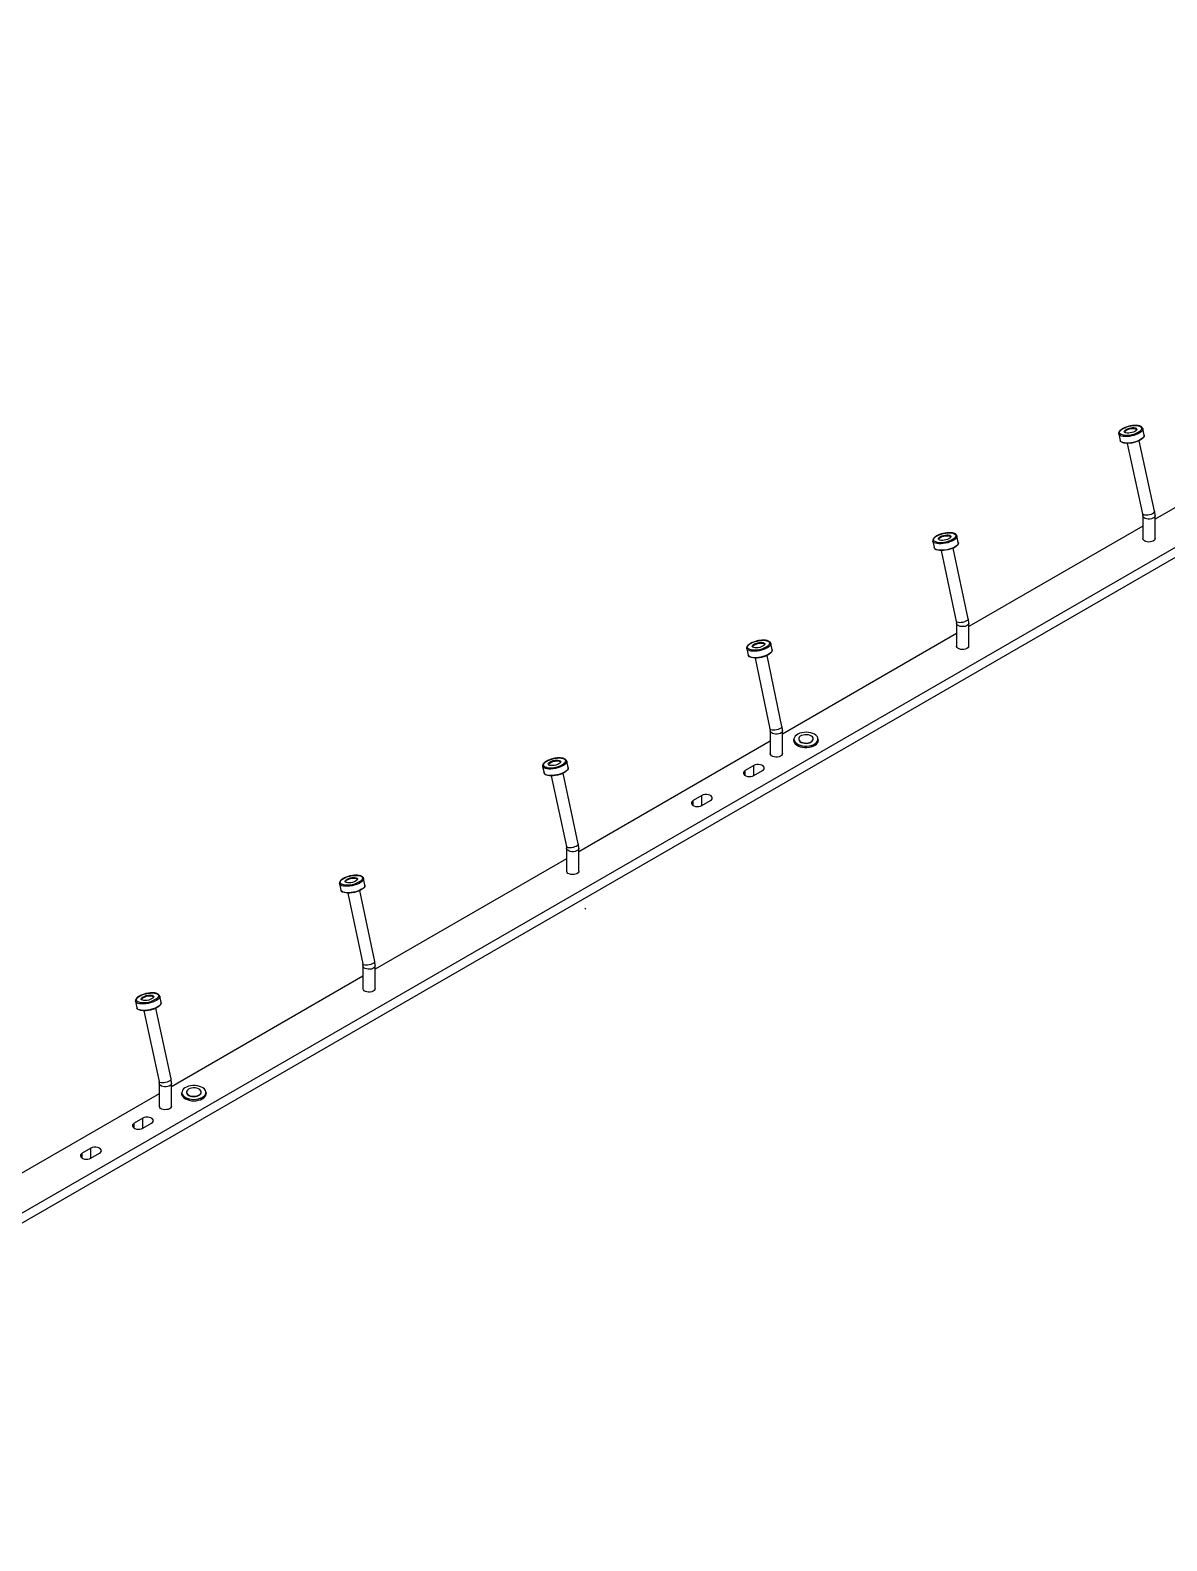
# Model space of a CAD drawing. Header units: millimetres. Extents: x 1364877 to 2662909, y 234189 to 1399913.
# Drawn here: x 2136222 to 2162823, y 713845 to 749207 of the extents above; entities that cross this region are included whole.
import ezdxf

# ---------------------------------------------------------------- set-up
doc = ezdxf.new("R2010")
doc.units = ezdxf.units.MM
doc.header["$LTSCALE"] = 5
doc.header["$MEASUREMENT"] = 0
doc.layers.add('A-CONC-LIN2', color=7, linetype='CONTINUOUS', lineweight=25)

msp = doc.modelspace()

# ---------------------------------------------------------------- linework, layer by layer
at = {"layer": 'A-CONC-LIN2'}
for p, q in [((2123140.7, 714079.5), (2183989.3, 749206.6)), ((2123141.5, 713844.8), (2183990.1, 748971.9)), ((2162294, 739727.8), (2162260.5, 739879.7)), ((2166624.7, 740115.1), (2162550.1, 737762.9)), ((2161697.3, 739755.6), (2161730.8, 739603.7)), ((2161894.6, 739533.6), (2162258.1, 737884.2)), ((2162538.2, 737945.9), (2162174.8, 739595.4)), ((2162263, 737843.8), (2162264.9, 737307.4)), ((2162551.7, 737308.4), (2162549.8, 737844.8)), ((2157453.4, 737376.5), (2157446, 737372.8)), ((2157943.8, 737214.3), (2157911.2, 737366.6)), ((2162263.9, 737597.7), (2158189.3, 735245.5)), ((2157347.2, 737246), (2157379.8, 737093.6)), ((2157543.1, 737023.4), (2157897.3, 735367.7)), ((2158177.8, 735427.7), (2157823.6, 737083.4)), ((2157902.2, 735326.4), (2157904.1, 734790)), ((2158190.9, 734791), (2158189, 735327.4)), ((2153098.8, 734862.3), (2153091.6, 734858.7)), ((2153587.1, 734698.3), (2153554.9, 734850.8)), ((2157903.1, 735080.2), (2153828.5, 732728)), ((2152990.6, 734731.5), (2153022.9, 734579)), ((2153185.9, 734508.7), (2153536.5, 732850.7)), ((2153817.1, 732910), (2153466.5, 734568)), ((2153541.4, 732808.9), (2153543.3, 732272.5)), ((2153830.1, 732273.5), (2153828.2, 732809.9)), ((2153542.2, 732562.8), (2149062, 729976.4)), ((2154091.4, 732603.8), (2154091.5, 732578)), ((2154173.9, 732460.5), (2154173.9, 732462.8)), ((2154207.6, 732617.1), (2154207.6, 732608.9)), ((2154548.8, 732610.1), (2154548.8, 732618.3)), ((2154665.2, 732580), (2154665.1, 732605.8)), ((2148812.3, 731943.7), (2148779.4, 732095.9)), ((2153159.3, 731991.9), (2152956.5, 731874.8)), ((2153160.2, 731759.2), (2153159.3, 731991.9)), ((2148215.7, 731973.9), (2148248.6, 731821.7)), ((2148412.1, 731751.5), (2148770, 730098.3)), ((2149050.3, 730159), (2148692.5, 731812.2)), ((2152956.9, 731758), (2152956.5, 731874.8)), ((2153159.3, 731758.7), (2153362.2, 731875.8)), ((2151942.4, 731289.4), (2151739.5, 731172.3)), ((2151943.2, 731056.6), (2151942.4, 731289.4)), ((2151739.9, 731055.4), (2151739.5, 731172.3)), ((2151942.4, 731056.1), (2152145.2, 731173.2)), ((2148774.9, 730057.3), (2148776.8, 729520.9)), ((2149063.6, 729521.9), (2149061.7, 730058.3)), ((2148775.8, 729811.1), (2144295.5, 727224.8)), ((2143459.7, 729229.7), (2143491.8, 729077)), ((2143568.7, 729360.5), (2143561.7, 729357)), ((2144056.2, 729195.7), (2144024.1, 729348.3)), ((2143654.7, 729006.7), (2144003.5, 727347.6)), ((2144284.2, 727406.6), (2143935.4, 729065.8)), ((2144009.3, 727059.5), (2139529.1, 724473.1)), ((2144008.4, 727305.7), (2144010.3, 726769.3)), ((2144297.1, 726770.3), (2144295.2, 727306.7)), ((2138688.6, 726474.8), (2138721, 726322.3)), ((2138795.7, 726605.5), (2138788.2, 726601.7)), ((2139285.1, 726442.5), (2139252.6, 726594.9)), ((2138884.2, 726252.1), (2139237, 724595.5)), ((2139517.6, 724655.3), (2139164.7, 726311.9)), ((2139242.8, 724307.9), (2134356.9, 721487.3)), ((2139241.9, 724554), (2139243.8, 724017.6)), ((2139530.7, 724018.6), (2139528.8, 724555)), ((2139766.4, 724334.2), (2139766.5, 724308.4)), ((2139882.6, 724347.5), (2139882.7, 724339.3)), ((2140223.8, 724340.5), (2140223.8, 724348.7)), ((2140340.2, 724310.4), (2140340.1, 724336.2)), ((2138859.9, 723737), (2138657.1, 723619.9)), ((2138657.5, 723503.1), (2138657.1, 723619.9)), ((2138860.7, 723504.3), (2138859.9, 723737)), ((2138859.9, 723503.8), (2139062.7, 723620.9)), ((2137642.9, 723034.5), (2137440.1, 722917.4)), ((2137440.5, 722800.5), (2137440.1, 722917.4)), ((2137643.8, 722801.7), (2137642.9, 723034.5)), ((2137642.9, 722801.3), (2137845.8, 722918.3))]:
    msp.add_line(p, q, dxfattribs=at)
for points in [[(2162260.5, 739879.7), (2162261.4, 739874.2), (2162258.1, 739852), (2162244.8, 739828.6), (2162221.8, 739804.8), (2162190.1, 739781.5), (2162150.7, 739759.5), (2162105.1, 739739.5), (2162055, 739722.4), (2162002.1, 739708.8), (2161948.4, 739699.1), (2161895.8, 739693.6), (2161846.2, 739692.7), (2161801.3, 739696.2), (2161762.9, 739704.2), (2161732.3, 739716.3), (2161710.6, 739732), (2161698.7, 739750.8), (2161697.3, 739755.6)], [(2161806.7, 739727.2), (2161783.8, 739731.7), (2161752.9, 739742.3), (2161730.5, 739756.5), (2161717.5, 739773.9), (2161714.4, 739793.8), (2161721.3, 739815.4), (2161737.8, 739837.9), (2161763.5, 739860.4), (2161797.3, 739882)], [(2161797.3, 739882), (2161837.9, 739902), (2161883.7, 739919.5), (2161933, 739933.9), (2161983.9, 739944.7), (2162034.4, 739951.3), (2162082.7, 739953.6), (2162126.7, 739951.5), (2162164.9, 739945), (2162195.8, 739934.5), (2162218.2, 739920.2), (2162231.2, 739902.8), (2162234.3, 739882.9), (2162227.5, 739861.3), (2162210.9, 739838.8), (2162193.9, 739823.1)], [(2161874.4, 739863), (2161905.7, 739877.8), (2161941.6, 739889.8), (2161979.7, 739898.4), (2162017.5, 739902.8), (2162052.4, 739902.9), (2162081.9, 739898.6), (2162104.1, 739890.1), (2162117.5, 739878.2), (2162121.1, 739863.5), (2162114.7, 739847.1), (2162098.7, 739830.1), (2162074.3, 739813.7), (2162043, 739799), (2162007.1, 739786.9), (2161969, 739778.4), (2161931.2, 739773.9), (2161896.3, 739773.8), (2161866.8, 739778.2), (2161844.6, 739786.6), (2161831.2, 739798.5), (2161827.6, 739813.2), (2161834, 739829.6), (2161850, 739846.6), (2161874.4, 739863)], [(2161846.2, 739785.7), (2161845.7, 739786.3), (2161840.7, 739800.2), (2161845.9, 739816), (2161860.8, 739832.5), (2161884.3, 739848.4)], [(2161884.3, 739848.4), (2161914.7, 739862.6), (2161949.8, 739874.1), (2161986.9, 739882), (2162023.2, 739885.7), (2162056.2, 739884.9), (2162083.3, 739879.7), (2162102.5, 739870.5), (2162112.4, 739858), (2162112.8, 739844.4)], [(2162294, 739727.8), (2162294.8, 739722.3), (2162291.6, 739700.1), (2162278.2, 739676.7), (2162255.3, 739652.9), (2162223.6, 739629.6), (2162184.2, 739607.6), (2162138.6, 739587.6), (2162088.5, 739570.5), (2162035.6, 739556.9), (2161981.9, 739547.2), (2161929.2, 739541.7), (2161879.6, 739540.8), (2161834.8, 739544.3), (2161796.4, 739552.3), (2161765.8, 739564.4), (2161744.1, 739580.1), (2161732.1, 739598.9), (2161730.8, 739603.7)], [(2162267.7, 739662.2), (2162260.1, 739653.4), (2162233.5, 739630.1), (2162198.5, 739607.7), (2162156.5, 739587), (2162109.1, 739568.9), (2162058, 739554), (2162005.3, 739542.9), (2161953, 739536), (2161903.1, 739533.6), (2161857.5, 739535.8), (2161817.9, 739542.5), (2161786, 739553.4), (2161776.8, 739558.2)], [(2162538.2, 737945.9), (2162538.3, 737937.2), (2162530.5, 737920.6), (2162512.8, 737903.7), (2162486.6, 737887.6), (2162453.8, 737873.5), (2162416.9, 737862.6), (2162378.6, 737855.5), (2162341.8, 737852.8), (2162309.1, 737854.8), (2162283.1, 737861.2), (2162265.6, 737871.6), (2162258.1, 737884.2)], [(2162549.8, 737844.8), (2162549.7, 737840.6), (2162542.4, 737818.5), (2162525.1, 737798.3), (2162499, 737781.6), (2162466, 737769.5), (2162428.6, 737762.9), (2162389.5, 737762.4), (2162351.7, 737768), (2162318, 737779.2), (2162290.8, 737795.3), (2162272.2, 737815), (2162263.5, 737836.8), (2162263, 737843.3)], [(2157911.2, 737366.6), (2157912.1, 737358.7), (2157907.5, 737336.6), (2157892.8, 737313.4), (2157868.7, 737289.9), (2157835.8, 737267.1), (2157795.5, 737245.6), (2157749.2, 737226.3), (2157698.5, 737210), (2157645.3, 737197.1), (2157591.6, 737188.2), (2157539.2, 737183.5), (2157490.1, 737183.3), (2157446, 737187.5), (2157408.5, 737196), (2157379, 737208.5), (2157358.5, 737224.5), (2157347.8, 737243.5), (2157347.2, 737246)], [(2157452.4, 737218.3), (2157429.6, 737223.2), (2157399.7, 737234.2), (2157378.5, 737248.8), (2157366.7, 737266.4), (2157364.9, 737286.3), (2157373, 737307.8), (2157390.8, 737330), (2157417.6, 737352.1), (2157452.4, 737373.3)], [(2157452.4, 737373.3), (2157493.8, 737392.6), (2157540.2, 737409.5), (2157589.9, 737423.2), (2157640.9, 737433.2), (2157691.3, 737439.1), (2157739.1, 737440.7), (2157782.6, 737437.9), (2157820, 737430.9), (2157849.8, 737419.9), (2157871.1, 737405.3), (2157882.8, 737387.7), (2157884.7, 737367.8), (2157876.5, 737346.3), (2157858.7, 737324.1), (2157844.9, 737311.8)], [(2157527.5, 737353.1), (2157559.3, 737367.4), (2157595.6, 737379), (2157633.9, 737387), (2157671.5, 737390.9), (2157706, 737390.4), (2157735, 737385.7), (2157756.4, 737376.9), (2157768.8, 737364.8), (2157771.5, 737350.1), (2157764.1, 737333.8), (2157747.3, 737317), (2157722.1, 737301), (2157690.2, 737286.7), (2157654, 737275.1), (2157615.7, 737267.2), (2157578, 737263.2), (2157543.5, 737263.7), (2157514.6, 737268.4), (2157493.2, 737277.2), (2157480.7, 737289.3), (2157478.1, 737304), (2157485.4, 737320.3), (2157502.3, 737337.1), (2157527.5, 737353.1)], [(2157496.1, 737275.5), (2157495, 737276.9), (2157491, 737290.9), (2157497.1, 737306.5), (2157512.8, 737322.8), (2157537.1, 737338.4)], [(2157537.1, 737338.4), (2157568.1, 737352.2), (2157603.5, 737363.2), (2157640.6, 737370.5), (2157676.9, 737373.7), (2157709.4, 737372.4), (2157735.9, 737366.8), (2157754.3, 737357.4), (2157763.3, 737344.7), (2157763.3, 737332.7)], [(2162551.7, 737308.4), (2162547.2, 737287.7), (2162532.3, 737266.8), (2162508.1, 737248.9), (2162476.4, 737235.5), (2162439.6, 737227.5), (2162400.5, 737225.6), (2162361.9, 737229.8), (2162326.8, 737239.9), (2162297.8, 737255.1), (2162277.2, 737274.3), (2162266.3, 737295.9), (2162264.9, 737307.4)], [(2157943.8, 737214.3), (2157944.7, 737206.3), (2157940.1, 737184.2), (2157925.4, 737161), (2157901.3, 737137.6), (2157868.4, 737114.7), (2157828.1, 737093.2), (2157781.8, 737074), (2157731.1, 737057.6), (2157677.9, 737044.7), (2157624.2, 737035.8), (2157571.8, 737031.1), (2157522.7, 737030.9), (2157478.6, 737035.1), (2157441.1, 737043.6), (2157411.6, 737056.1), (2157391.1, 737072.2), (2157380.4, 737091.2), (2157379.8, 737093.6)], [(2157915, 737146.8), (2157906.8, 737137.9), (2157879, 737115.1), (2157843, 737093.2), (2157800.2, 737073.1), (2157752.1, 737055.7), (2157700.7, 737041.5), (2157647.9, 737031.1), (2157595.7, 737025), (2157546.2, 737023.4), (2157501.2, 737026.2), (2157462.5, 737033.5), (2157431.6, 737044.9), (2157422.8, 737049.8)], [(2158177.8, 735427.7), (2158177.6, 735417.8), (2158168.7, 735401.4), (2158150.2, 735384.7), (2158123.3, 735369), (2158090, 735355.4), (2158052.8, 735345), (2158014.5, 735338.4), (2157977.9, 735336.3), (2157945.7, 735338.7), (2157920.3, 735345.5), (2157903.7, 735356.2), (2157897.3, 735367.7)], [(2158189, 735327.3), (2158188.6, 735321), (2158180.4, 735299.1), (2158162.2, 735279.1), (2158135.4, 735262.8), (2158101.9, 735251.2), (2158064.2, 735245.2), (2158025.1, 735245.2), (2157987.6, 735251.3), (2157954.3, 735263), (2157927.9, 735279.5), (2157910.1, 735299.5), (2157902.4, 735321.5), (2157902.2, 735325.9)], [(2153554.9, 734850.8), (2153555.8, 734842), (2153550.7, 734819.9), (2153535.5, 734796.8), (2153510.8, 734773.4), (2153477.5, 734750.8), (2153436.9, 734729.5), (2153390.3, 734710.5), (2153339.4, 734694.4), (2153286.1, 734681.9), (2153232.4, 734673.2), (2153180.1, 734668.8), (2153131.2, 734668.9), (2153087.3, 734673.4), (2153050.2, 734682.1), (2153021.1, 734694.8), (2153001.2, 734710.9), (2152991, 734730), (2152990.6, 734731.5)], [(2153094.3, 734704.1), (2153071.4, 734709.2), (2153041.9, 734720.3), (2153021.2, 734735), (2153009.9, 734752.7), (2153008.5, 734772.6), (2153017.2, 734794.1), (2153035.4, 734816.2), (2153062.7, 734838.2), (2153097.8, 734859.1)], [(2153097.8, 734859.1), (2153139.5, 734878.3), (2153186.2, 734894.9), (2153236, 734908.3), (2153287, 734918), (2153337.4, 734923.6), (2153385.1, 734924.9), (2153428.3, 734921.9), (2153465.3, 734914.7), (2153494.8, 734903.5), (2153515.6, 734888.8), (2153526.9, 734871.2), (2153528.2, 734851.2), (2153519.6, 734829.8), (2153501.3, 734807.7), (2153488.8, 734796.6)], [(2153172.1, 734838.6), (2153204.2, 734852.7), (2153240.6, 734864), (2153278.9, 734871.8), (2153316.5, 734875.5), (2153350.8, 734874.9), (2153379.5, 734869.9), (2153400.7, 734861.1), (2153412.8, 734848.9), (2153415, 734834.1), (2153407.3, 734817.9), (2153390.1, 734801.2), (2153364.6, 734785.3), (2153332.6, 734771.2), (2153296.2, 734759.9), (2153257.8, 734752.1), (2153220.2, 734748.4), (2153185.9, 734749), (2153157.2, 734753.9), (2153136.1, 734762.8), (2153124, 734775), (2153121.7, 734789.7), (2153129.4, 734806), (2153146.6, 734822.6), (2153172.1, 734838.6)], [(2153139.5, 734760.8), (2153138.2, 734762.5), (2153134.5, 734776.5), (2153141, 734792.1), (2153157.1, 734808.3), (2153181.6, 734823.8)], [(2153181.6, 734823.8), (2153212.8, 734837.4), (2153248.3, 734848.2), (2153285.5, 734855.3), (2153321.7, 734858.3), (2153354.1, 734856.8), (2153380.3, 734851.1), (2153398.4, 734841.5), (2153407.1, 734828.8), (2153406.9, 734817.4)], [(2153587.1, 734698.3), (2153588.1, 734689.4), (2153582.9, 734667.3), (2153567.8, 734644.2), (2153543.1, 734620.9), (2153509.8, 734598.2), (2153469.1, 734577), (2153422.5, 734558), (2153371.7, 734541.9), (2153318.4, 734529.3), (2153264.6, 734520.7), (2153212.4, 734516.3), (2153163.4, 734516.3), (2153119.6, 734520.8), (2153082.5, 734529.5), (2153053.4, 734542.2), (2153033.4, 734558.4), (2153023.2, 734577.4), (2153022.9, 734579)], [(2153557.4, 734630.2), (2153548.9, 734621.2), (2153520.7, 734598.5), (2153484.3, 734576.8), (2153441.1, 734557), (2153392.8, 734539.8), (2153341.3, 734525.9), (2153288.4, 734515.9), (2153236.3, 734510.1), (2153187, 734508.7), (2153142.3, 734511.8), (2153103.9, 734519.3), (2153073.4, 734530.9), (2153064.7, 734535.8)], [(2158190.9, 734791), (2158190.9, 734790.7), (2158185.5, 734768.3), (2158169.7, 734747.6), (2158144.7, 734730.1), (2158112.4, 734717.1), (2158075.3, 734709.6), (2158036, 734708.2), (2157997.6, 734713), (2157963, 734723.6), (2157934.7, 734739.3), (2157914.9, 734758.7), (2157905.1, 734780.6), (2157904.1, 734790)], [(2153817.1, 732910), (2153816.8, 732899.6), (2153807.6, 732883.2), (2153788.7, 732866.7), (2153761.5, 732851.1), (2153728, 732837.7), (2153690.7, 732827.5), (2153652.4, 732821.2), (2153615.9, 732819.2), (2153583.9, 732821.8), (2153558.8, 732828.8), (2153542.5, 732839.6), (2153536.5, 732850.7)], [(2153828.2, 732809.9), (2153827.7, 732802.8), (2153819.1, 732780.9), (2153800.6, 732761), (2153773.4, 732744.8), (2153739.7, 732733.4), (2153702, 732727.6), (2153662.9, 732727.9), (2153625.5, 732734.2), (2153592.4, 732746.1), (2153566.3, 732762.7), (2153548.9, 732782.8), (2153541.5, 732804.8), (2153541.4, 732808.4)], [(2154153.9, 732706.4), (2154125.9, 732680.1), (2154107, 732651.3), (2154097.9, 732621), (2154099, 732590.3), (2154110.1, 732560.3), (2154130.9, 732532.1), (2154160.7, 732506.6), (2154198.3, 732484.9), (2154242.5, 732467.7), (2154291.5, 732455.6), (2154343.7, 732449), (2154397.1, 732448.3), (2154449.8, 732453.4), (2154500, 732464.1), (2154545.7, 732480.1), (2154585.4, 732500.8), (2154617.6, 732525.4), (2154641.2, 732553), (2154655.2, 732582.7), (2154659.3, 732613.4), (2154653.1, 732643.9), (2154637.1, 732673.1), (2154611.7, 732700.1), (2154577.8, 732723.8), (2154536.7, 732743.3), (2154489.9, 732758.1), (2154439.1, 732767.4), (2154386.1, 732771.1), (2154332.7, 732768.9), (2154281.1, 732760.9), (2154232.9, 732747.5), (2154190, 732729.1), (2154153.9, 732706.4)], [(2154309.5, 732707.3), (2154272.8, 732694.6), (2154242.7, 732677), (2154221.2, 732655.7), (2154209.5, 732632.1), (2154208.4, 732607.5), (2154218, 732583.6), (2154237.7, 732561.8), (2154266.1, 732543.5), (2154301.7, 732529.9), (2154342, 732521.8), (2154384.6, 732519.7), (2154426.8, 732523.8), (2154465.9, 732533.8), (2154499.5, 732549.1), (2154525.5, 732568.7), (2154542.3, 732591.3), (2154548.7, 732615.7), (2154544.4, 732640.1), (2154529.7, 732663.1), (2154505.4, 732683.3), (2154473.2, 732699.4), (2154435, 732710.3), (2154393.2, 732715.5), (2154350.5, 732714.4), (2154309.5, 732707.3)], [(2154665.1, 732605.8), (2154660.9, 732577.5), (2154646.6, 732547.2), (2154622.5, 732519), (2154589.7, 732493.9), (2154549.2, 732472.8), (2154502.5, 732456.5), (2154451.3, 732445.5), (2154397.5, 732440.3), (2154343, 732441.1), (2154289.7, 732447.7), (2154239.7, 732460.1), (2154194.7, 732477.7), (2154156.3, 732499.8), (2154125.9, 732525.8), (2154104.6, 732554.6), (2154093.3, 732585.2), (2154091.4, 732603.8)], [(2154091.5, 732578), (2154093.4, 732559.4), (2154104.7, 732528.8), (2154126, 732500), (2154156.4, 732474), (2154194.8, 732451.8), (2154239.8, 732434.3), (2154289.8, 732421.9), (2154343.1, 732415.3), (2154397.6, 732414.5), (2154451.4, 732419.7), (2154502.6, 732430.7), (2154549.3, 732447), (2154589.8, 732468.1), (2154622.6, 732493.2), (2154646.6, 732521.4), (2154661, 732551.6), (2154665.2, 732580)], [(2154207.6, 732608.9), (2154208.5, 732599.3), (2154218.1, 732575.3), (2154237.7, 732553.6), (2154266.2, 732535.3), (2154301.7, 732521.7), (2154342, 732513.6), (2154384.6, 732511.5), (2154426.8, 732515.6), (2154465.9, 732525.6), (2154499.6, 732540.9), (2154525.6, 732560.5), (2154542.3, 732583.1), (2154548.7, 732607.4), (2154548.8, 732610.1)], [(2148779.4, 732095.9), (2148780.3, 732088.9), (2148776.2, 732066.8), (2148762, 732043.5), (2148738.3, 732019.9), (2148705.9, 731996.8), (2148666, 731975.1), (2148619.9, 731955.6), (2148569.5, 731938.9), (2148516.4, 731925.8), (2148462.7, 731916.5), (2148410.2, 731911.5), (2148360.9, 731911), (2148316.5, 731915), (2148278.6, 731923.3), (2148248.7, 731935.6), (2148227.8, 731951.6), (2148216.6, 731970.5), (2148215.7, 731973.9)], [(2148322.5, 731945.9), (2148299.6, 731950.6), (2148269.4, 731961.5), (2148247.7, 731975.9), (2148235.4, 731993.4), (2148233.1, 732013.3), (2148240.7, 732034.9), (2148258.1, 732057.2), (2148284.4, 732079.5), (2148318.8, 732100.8)], [(2148318.8, 732100.8), (2148359.9, 732120.4), (2148406.1, 732137.5), (2148455.6, 732151.5), (2148506.6, 732161.8), (2148557, 732168), (2148605, 732169.9), (2148648.7, 732167.4), (2148686.4, 732160.6), (2148716.7, 732149.7), (2148738.4, 732135.3), (2148750.6, 732117.7), (2148753, 732097.8), (2148745.3, 732076.3), (2148728, 732054), (2148713, 732040.3)], [(2148394.7, 732081.1), (2148426.3, 732095.6), (2148462.4, 732107.3), (2148500.7, 732115.5), (2148538.4, 732119.7), (2148573, 732119.4), (2148602.2, 732114.8), (2148623.9, 732106.2), (2148636.7, 732094.1), (2148639.8, 732079.4), (2148632.8, 732063.1), (2148616.3, 732046.3), (2148591.4, 732030.1), (2148559.8, 732015.6), (2148523.6, 732003.9), (2148485.4, 731995.6), (2148447.7, 731991.5), (2148413, 731991.7), (2148383.9, 731996.3), (2148362.1, 732005), (2148349.3, 732017), (2148346.3, 732031.7), (2148353.3, 732048.1), (2148369.8, 732064.9), (2148394.7, 732081.1)], [(2148364.6, 732003.6), (2148363.7, 732004.7), (2148359.3, 732018.6), (2148365, 732034.3), (2148380.4, 732050.7), (2148404.4, 732066.4)], [(2148404.4, 732066.4), (2148435.2, 732080.4), (2148470.4, 732091.6), (2148507.6, 732099.1), (2148543.9, 732102.5), (2148576.6, 732101.4), (2148603.3, 732096), (2148622, 732086.6), (2148631.4, 732074), (2148631.5, 732061.4)], [(2153362.2, 731875.8), (2153386.6, 731894.6), (2153400.9, 731916.6), (2153403.8, 731940.1), (2153395.1, 731963), (2153375.6, 731983.5), (2153346.7, 732000.1), (2153310.9, 732011.2), (2153271, 732016.1), (2153230.3, 732014.3), (2153192, 732006), (2153159.3, 731991.9)], [(2153830.1, 732273.5), (2153830.1, 732272.4), (2153824.3, 732250.1), (2153808.1, 732229.4), (2153782.8, 732212.1), (2153750.3, 732199.3), (2153713.1, 732192), (2153673.8, 732190.9), (2153635.5, 732195.9), (2153601.1, 732206.7), (2153573.1, 732222.4), (2153553.6, 732242), (2153544.1, 732263.9), (2153543.3, 732272.5)], [(2148812.3, 731943.7), (2148813.2, 731936.7), (2148809.1, 731914.6), (2148795, 731891.3), (2148771.3, 731867.7), (2148738.9, 731844.6), (2148698.9, 731822.9), (2148652.9, 731803.4), (2148602.4, 731786.8), (2148549.4, 731773.6), (2148495.6, 731764.3), (2148443.1, 731759.4), (2148393.8, 731758.8), (2148349.4, 731762.8), (2148311.6, 731771.1), (2148281.6, 731783.5), (2148260.7, 731799.4), (2148249.5, 731818.3), (2148248.6, 731821.7)], [(2148784.3, 731876.8), (2148776.5, 731868.1), (2148749.2, 731845), (2148713.6, 731822.9), (2148671.1, 731802.7), (2148623.3, 731784.9), (2148572, 731770.5), (2148519.2, 731759.8), (2148467, 731753.4), (2148417.3, 731751.5), (2148372.1, 731754.1), (2148333.1, 731761.1), (2148301.7, 731772.3), (2148292.8, 731777.2)], [(2152956.5, 731874.8), (2152932, 731856), (2152917.8, 731833.9), (2152914.9, 731810.5), (2152923.5, 731787.6), (2152943.1, 731767.1), (2152972, 731750.5), (2153007.8, 731739.4), (2153047.7, 731734.5), (2153088.4, 731736.3), (2153126.6, 731744.5), (2153159.3, 731758.7)], [(2152145.2, 731173.2), (2152169.6, 731192.1), (2152183.9, 731214.1), (2152186.8, 731237.5), (2152178.1, 731260.4), (2152158.6, 731281), (2152129.7, 731297.5), (2152093.9, 731308.7), (2152054, 731313.6), (2152013.3, 731311.8), (2151975, 731303.5), (2151942.4, 731289.4)], [(2151739.5, 731172.3), (2151715.1, 731153.4), (2151700.8, 731131.4), (2151697.9, 731108), (2151706.6, 731085.1), (2151726.1, 731064.5), (2151755, 731048), (2151790.8, 731036.8), (2151830.7, 731031.9), (2151871.4, 731033.7), (2151909.7, 731042), (2151942.4, 731056.1)], [(2149050.3, 730159), (2149050.3, 730149.5), (2149041.8, 730133), (2149023.6, 730116.2), (2148996.9, 730100.4), (2148963.9, 730086.6), (2148926.8, 730075.9), (2148888.5, 730069.2), (2148851.8, 730066.9), (2148819.4, 730069.1), (2148793.8, 730075.8), (2148776.8, 730086.3), (2148770, 730098.3)], [(2149061.7, 730058.3), (2149061.4, 730052.8), (2149053.6, 730030.8), (2149035.7, 730010.7), (2149009.2, 729994.2), (2148975.9, 729982.4), (2148938.3, 729976.2), (2148899.2, 729976), (2148861.6, 729981.9), (2148828.1, 729993.5), (2148801.4, 730009.8), (2148783.3, 730029.6), (2148775.2, 730051.6), (2148774.9, 730056.8)], [(2149063.6, 729521.9), (2149058.6, 729500), (2149043.1, 729479.2), (2149018.4, 729461.5), (2148986.4, 729448.4), (2148949.4, 729440.7), (2148910.1, 729439.1), (2148871.7, 729443.7), (2148836.9, 729454.1), (2148808.3, 729469.5), (2148788.2, 729488.9), (2148777.9, 729510.7), (2148776.8, 729520.9)], [(2144024.1, 729348.3), (2144025, 729339), (2144019.6, 729317), (2144004.2, 729293.9), (2143979.3, 729270.6), (2143945.8, 729248), (2143905, 729226.9), (2143858.2, 729208), (2143807.3, 729192.1), (2143754, 729179.6), (2143700.2, 729171.1), (2143648, 729166.9), (2143599.1, 729167.1), (2143555.4, 729171.7), (2143518.5, 729180.5), (2143489.6, 729193.2), (2143469.9, 729209.4), (2143459.9, 729228.5), (2143459.7, 729229.7)], [(2143562.6, 729202.3), (2143539.8, 729207.5), (2143510.5, 729218.8), (2143489.9, 729233.5), (2143478.8, 729251.2), (2143477.7, 729271.1), (2143486.6, 729292.6), (2143505.1, 729314.6), (2143532.5, 729336.5), (2143567.8, 729357.4)], [(2144056.2, 729195.7), (2144057.1, 729186.4), (2144051.7, 729164.3), (2144036.3, 729141.3), (2144011.4, 729118), (2143977.9, 729095.4), (2143937, 729074.3), (2143890.3, 729055.4), (2143839.4, 729039.4), (2143786.1, 729027), (2143732.3, 729018.5), (2143680.1, 729014.3), (2143631.2, 729014.4), (2143587.5, 729019), (2143550.6, 729027.9), (2143521.7, 729040.6), (2143502, 729056.8), (2143492, 729075.9), (2143491.8, 729077)], [(2143567.8, 729357.4), (2143609.7, 729376.4), (2143656.4, 729392.9), (2143706.3, 729406.2), (2143757.4, 729415.7), (2143807.7, 729421.2), (2143855.3, 729422.5), (2143898.4, 729419.3), (2143935.3, 729412), (2143964.6, 729400.8), (2143985.1, 729386), (2143996.2, 729368.3), (2143997.3, 729348.4), (2143988.4, 729327), (2143969.9, 729304.9), (2143958.1, 729294.5)], [(2143641.7, 729336.6), (2143673.9, 729350.7), (2143710.4, 729361.9), (2143748.7, 729369.6), (2143786.3, 729373.2), (2143820.5, 729372.5), (2143849.1, 729367.5), (2143870.1, 729358.6), (2143882.1, 729346.3), (2143884.2, 729331.6), (2143876.3, 729315.3), (2143858.9, 729298.7), (2143833.3, 729282.9), (2143801.1, 729268.8), (2143764.6, 729257.6), (2143726.3, 729249.9), (2143688.7, 729246.3), (2143654.5, 729247), (2143625.9, 729252), (2143604.9, 729261), (2143592.9, 729273.2), (2143590.9, 729288), (2143598.7, 729304.2), (2143616.1, 729320.8), (2143641.7, 729336.6)], [(2143608.5, 729258.8), (2143607.2, 729260.7), (2143603.6, 729274.7), (2143610.3, 729290.3), (2143626.5, 729306.4), (2143651.2, 729321.8)], [(2143651.2, 729321.8), (2143682.5, 729335.4), (2143718.1, 729346), (2143755.3, 729353.1), (2143791.4, 729355.9), (2143823.7, 729354.4), (2143849.8, 729348.6), (2143867.8, 729339), (2143876.3, 729326.2), (2143876.1, 729315.1)], [(2144026, 729127.4), (2144017.3, 729118.3), (2143988.9, 729095.7), (2143952.3, 729074.1), (2143909, 729054.4), (2143860.6, 729037.3), (2143809, 729023.6), (2143756.1, 729013.7), (2143704.1, 729008), (2143654.8, 729006.7), (2143610.2, 729010), (2143572, 729017.5), (2143541.7, 729029.2), (2143533.1, 729034.2)], [(2149200.2, 728653), (2149200.2, 728653), (2149224, 728627.4)], [(2144284.2, 727406.6), (2144283.8, 727396), (2144274.4, 727379.7), (2144255.4, 727363.1), (2144228, 727347.6), (2144194.5, 727334.3), (2144157.2, 727324.2), (2144118.8, 727318), (2144082.4, 727316.2), (2144050.5, 727318.9), (2144025.5, 727325.9), (2144009.3, 727336.7), (2144003.5, 727347.6)], [(2144295.2, 727306.6), (2144294.7, 727299.1), (2144285.9, 727277.2), (2144267.2, 727257.5), (2144240, 727241.3), (2144206.2, 727230), (2144168.4, 727224.3), (2144129.3, 727224.7), (2144091.9, 727231.1), (2144059, 727243.1), (2144032.9, 727259.8), (2144015.7, 727279.9), (2144008.6, 727301.9), (2144008.4, 727305.2)], [(2144297.1, 726770.3), (2144297.1, 726768.8), (2144291.1, 726746.4), (2144274.8, 726725.9), (2144249.4, 726708.6), (2144216.8, 726695.9), (2144179.5, 726688.7), (2144140.2, 726687.6), (2144101.9, 726692.7), (2144067.6, 726703.6), (2144039.7, 726719.5), (2144020.4, 726739.1), (2144011.1, 726761), (2144010.3, 726769.3)], [(2139252.6, 726594.9), (2139253.6, 726586.7), (2139248.8, 726564.6), (2139233.9, 726541.4), (2139209.5, 726518), (2139176.5, 726495.2), (2139136.1, 726473.8), (2139089.6, 726454.6), (2139038.9, 726438.4), (2138985.7, 726425.6), (2138931.9, 726416.8), (2138879.6, 726412.2), (2138830.5, 726412.1), (2138786.5, 726416.4), (2138749.2, 726425), (2138719.8, 726437.6), (2138699.6, 726453.6), (2138689.1, 726472.7), (2138688.6, 726474.8)], [(2138793.2, 726447.2), (2138770.3, 726452.2), (2138740.6, 726463.2), (2138719.5, 726477.9), (2138708, 726495.5), (2138706.3, 726515.4), (2138714.6, 726536.9), (2138732.6, 726559.1), (2138759.6, 726581.1), (2138794.5, 726602.2)], [(2139285.1, 726442.5), (2139286, 726434.2), (2139281.2, 726412.1), (2139266.4, 726388.9), (2139242, 726365.5), (2139209, 726342.7), (2139168.5, 726321.4), (2139122.1, 726302.2), (2139071.4, 726285.9), (2139018.2, 726273.2), (2138964.4, 726264.3), (2138912.1, 726259.8), (2138863, 726259.7), (2138819, 726264), (2138781.7, 726272.6), (2138752.3, 726285.1), (2138732, 726301.2), (2138721.5, 726320.2), (2138721, 726322.3)], [(2139255.9, 726374.8), (2139247.6, 726365.9), (2139219.7, 726343.1), (2139183.6, 726321.2), (2139140.6, 726301.3), (2139092.4, 726283.9), (2139041, 726269.9), (2138988.1, 726259.6), (2138936, 726253.6), (2138886.5, 726252.1), (2138841.7, 726255), (2138803.1, 726262.4), (2138772.3, 726273.8), (2138763.6, 726278.8)], [(2138794.5, 726602.2), (2138836, 726621.5), (2138882.5, 726638.2), (2138932.2, 726651.8), (2138983.3, 726661.7), (2139033.7, 726667.5), (2139081.4, 726669), (2139124.8, 726666.2), (2139162, 726659.1), (2139191.8, 726648), (2139212.8, 726633.4), (2139224.4, 726615.7), (2139226.1, 726595.8), (2139217.8, 726574.3), (2139199.8, 726552.2), (2139186.4, 726540.3)], [(2138869.3, 726581.9), (2138901.2, 726596.1), (2138937.5, 726607.6), (2138975.8, 726615.5), (2139013.5, 726619.3), (2139047.9, 726618.8), (2139076.7, 726614), (2139098.1, 726605.2), (2139110.4, 726593), (2139112.9, 726578.3), (2139105.4, 726562), (2139088.4, 726545.3), (2139063.1, 726529.3), (2139031.2, 726515.1), (2138994.8, 726503.6), (2138956.5, 726495.7), (2138918.9, 726491.9), (2138884.5, 726492.4), (2138855.6, 726497.2), (2138834.3, 726506), (2138822, 726518.2), (2138819.5, 726532.9), (2138827, 726549.2), (2138844, 726565.9), (2138869.3, 726581.9)], [(2138837.4, 726504.2), (2138836.3, 726505.7), (2138832.4, 726519.7), (2138838.6, 726535.4), (2138854.5, 726551.6), (2138878.9, 726567.1)], [(2138878.9, 726567.1), (2138909.9, 726580.9), (2138945.4, 726591.8), (2138982.6, 726599), (2139018.7, 726602.1), (2139051.2, 726600.8), (2139077.6, 726595.2), (2139095.9, 726585.6), (2139104.8, 726572.9), (2139104.7, 726561.1)], [(2139517.6, 724655.3), (2139517.3, 724645.2), (2139508.4, 724628.8), (2139489.7, 724612.1), (2139462.6, 724596.5), (2139429.3, 724583), (2139392.1, 724572.6), (2139353.8, 724566.2), (2139317.2, 724564.1), (2139285.1, 724566.6), (2139259.8, 724573.5), (2139243.3, 724584.2), (2139237, 724595.5)], [(2139528.8, 724555), (2139528.3, 724548.4), (2139520, 724526.4), (2139501.6, 724506.6), (2139474.7, 724490.3), (2139441.1, 724478.7), (2139403.4, 724472.8), (2139364.3, 724472.9), (2139326.8, 724479.1), (2139293.7, 724490.9), (2139267.3, 724507.4), (2139249.7, 724527.4), (2139242.2, 724549.4), (2139241.9, 724553.5)], [(2140340.1, 724336.2), (2140339.6, 724326.1), (2140331.2, 724295.1), (2140312.7, 724265.5), (2140284.9, 724238.5), (2140248.7, 724215), (2140205.4, 724195.8), (2140156.7, 724181.6), (2140104.2, 724173), (2140049.8, 724170.3), (2139995.6, 724173.5), (2139943.5, 724182.6), (2139895.3, 724197.2), (2139852.8, 724216.7), (2139817.6, 724240.6), (2139790.9, 724267.9), (2139773.7, 724297.6), (2139766.6, 724328.6), (2139766.4, 724334.2)], [(2139766.5, 724308.4), (2139766.7, 724302.8), (2139773.8, 724271.8), (2139791, 724242), (2139817.7, 724214.8), (2139852.9, 724190.9), (2139895.4, 724171.3), (2139943.6, 724156.8), (2139995.7, 724147.7), (2140049.9, 724144.5), (2140104.3, 724147.2), (2140156.8, 724155.8), (2140205.5, 724169.9), (2140248.8, 724189.1), (2140285, 724212.7), (2140312.8, 724239.7), (2140331.3, 724269.2), (2140339.7, 724300.2), (2140340.2, 724310.4)], [(2139843, 724446.7), (2139811.5, 724421.8), (2139788.7, 724393.9), (2139775.5, 724364.1), (2139772.3, 724333.5), (2139779.3, 724303), (2139796.2, 724273.9), (2139822.3, 724247.2), (2139856.8, 724223.8), (2139898.4, 724204.6), (2139945.7, 724190.3), (2139996.7, 724181.4), (2140049.9, 724178.3), (2140103.1, 724181), (2140154.6, 724189.4), (2140202.4, 724203.2), (2140244.8, 724222), (2140280.3, 724245.1), (2140307.5, 724271.6), (2140325.6, 724300.6), (2140333.8, 724330.9), (2140331.9, 724361.6), (2140320, 724391.5), (2140298.3, 724419.6), (2140267.9, 724444.8), (2140229.6, 724466.1), (2140185, 724482.9), (2140135.7, 724494.6), (2140083.3, 724500.6), (2140029.9, 724500.9), (2139977.3, 724495.3), (2139927.4, 724484.1), (2139882.1, 724467.7), (2139843, 724446.7)], [(2139997.1, 724440.6), (2139958.8, 724429.6), (2139926.4, 724413.4), (2139902, 724393.2), (2139887.1, 724370.1), (2139882.7, 724345.6), (2139888.9, 724321.3), (2139905.5, 724298.7), (2139931.4, 724279.2), (2139964.9, 724264), (2140003.9, 724254.1), (2140046.1, 724250.1), (2140088.7, 724252.3), (2140129.1, 724260.4), (2140164.7, 724274.1), (2140193.3, 724292.5), (2140213.1, 724314.3), (2140222.9, 724338.3), (2140222, 724362.9), (2140210.5, 724386.5), (2140189.1, 724407.7), (2140159.1, 724425.2), (2140122.6, 724437.9), (2140081.6, 724444.9), (2140038.9, 724445.8), (2139997.1, 724440.6)], [(2139882.7, 724339.3), (2139882.7, 724337.4), (2139889, 724313.1), (2139905.5, 724290.5), (2139931.4, 724271), (2139964.9, 724255.8), (2140004, 724245.9), (2140046.1, 724241.9), (2140088.7, 724244), (2140129.1, 724252.2), (2140164.7, 724265.9), (2140193.3, 724284.3), (2140213.1, 724306.1), (2140222.9, 724330.1), (2140223.8, 724340.5)], [(2139530.7, 724018.6), (2139530.7, 724018), (2139525.1, 723995.7), (2139509.1, 723975), (2139484, 723957.5), (2139451.7, 723944.6), (2139414.5, 723937.2), (2139375.2, 723935.9), (2139336.9, 723940.8), (2139302.3, 723951.5), (2139274.2, 723967.2), (2139254.5, 723986.7), (2139244.7, 724008.5), (2139243.8, 724017.6)], [(2138657.1, 723619.9), (2138632.6, 723601.1), (2138618.3, 723579.1), (2138615.4, 723555.6), (2138624.1, 723532.7), (2138643.7, 723512.2), (2138672.5, 723495.7), (2138708.4, 723484.5), (2138748.2, 723479.6), (2138789, 723481.4), (2138827.2, 723489.7), (2138859.9, 723503.8)], [(2139062.7, 723620.9), (2139087.2, 723639.7), (2139101.5, 723661.8), (2139104.4, 723685.2), (2139095.7, 723708.1), (2139076.1, 723728.6), (2139047.3, 723745.2), (2139011.4, 723756.3), (2138971.5, 723761.2), (2138930.8, 723759.5), (2138892.6, 723751.2), (2138859.9, 723737)], [(2137440.1, 722917.4), (2137415.6, 722898.5), (2137401.4, 722876.5), (2137398.5, 722853.1), (2137407.1, 722830.2), (2137426.7, 722809.6), (2137455.6, 722793.1), (2137491.4, 722781.9), (2137531.3, 722777.1), (2137572, 722778.8), (2137610.2, 722787.1), (2137642.9, 722801.3)], [(2137845.8, 722918.3), (2137870.2, 722937.2), (2137884.5, 722959.2), (2137887.4, 722982.6), (2137878.7, 723005.5), (2137859.2, 723026.1), (2137830.3, 723042.6), (2137794.5, 723053.8), (2137754.6, 723058.7), (2137713.9, 723056.9), (2137675.6, 723048.6), (2137642.9, 723034.5)]]:
    msp.add_lwpolyline(points, dxfattribs=at)
for centre, radius, start, end in [((2161876.3, 740275.7), 552.9, 262.77172, 305.06051), ((2157528.4, 737769.7), 556.6, 262.15201, 304.65076), ((2153172.8, 735256.3), 557.8, 261.91096, 304.50293), ((2154241.9, 732575.6), 133.6, 226.19918, 254.21915), ((2148396, 732496.1), 555.2, 262.39258, 304.81377), ((2143642.3, 729755.1), 558.5, 261.80265, 304.43491), ((2138870.1, 726998.9), 557.1, 262.06109, 304.59309), ((2140232.4, 724359.9), 93.5, 18.49116, 71.62079)]:
    msp.add_arc(centre, radius, start, end, dxfattribs=at)
for points, knots in [([(2161790.6, 739881.4), (2161784.3, 739877.7), (2161765.6, 739866.8), (2161739.4, 739847.3), (2161715.9, 739823.5), (2161701.4, 739799.4), (2161694.6, 739777.2), (2161696.7, 739763.5), (2161697.6, 739757.8)], [0, 0, 0, 0, 0.1057471, 0.3102531, 0.5178753, 0.7054481, 0.87571, 1, 1, 1, 1]), ([(2161981.5, 739945.7), (2161969, 739943.5), (2161940, 739938.2), (2161895.2, 739925.8), (2161849, 739909.6), (2161814.4, 739894.3), (2161796.2, 739884.4), (2161790.6, 739881.4)], [0, 0, 0, 0, 0.178893, 0.416976, 0.6553488, 0.8945448, 1, 1, 1, 1]), ([(2162260, 739879.8), (2162259.9, 739881), (2162259.2, 739890.1), (2162249.6, 739905.4), (2162232.1, 739923), (2162207, 739937.1), (2162174.7, 739947.7), (2162135.4, 739954.3), (2162091, 739956.6), (2162043.4, 739954.5), (2162006.3, 739950.7), (2161985.6, 739946.5), (2161981.5, 739945.7)], [0, 0, 0, 0, 0.0156736, 0.1214802, 0.2272796, 0.3418405, 0.4664425, 0.5939588, 0.7201311, 0.8450401, 0.969175, 1, 1, 1, 1]), ([(2161732.1, 739602.4), (2161732.4, 739600.1), (2161733.5, 739590.4), (2161744.1, 739575.9), (2161757.1, 739566.2), (2161763.5, 739561.5)], [0, 0, 0, 0, 0.1345236, 0.5758029, 1, 1, 1, 1]), ([(2162277.5, 739669.5), (2162278.3, 739670.3), (2162286.3, 739679.2), (2162292.6, 739695.7), (2162297, 739715.6), (2162293.6, 739725.8), (2162292.5, 739729)], [0, 0, 0, 0, 0.0433997, 0.4720099, 0.8305837, 1, 1, 1, 1]), ([(2162258.1, 737884.2), (2162259.1, 737879.2), (2162261.8, 737865.4), (2162262.9, 737852.2), (2162263, 737844.9), (2162263, 737843.8)], [0, 0, 0, 0, 0.3283274, 0.9041833, 1, 1, 1, 1]), ([(2162549.8, 737844.8), (2162549.5, 737855.9), (2162548.7, 737885.4), (2162543.8, 737919.3), (2162539, 737942.1), (2162538.2, 737945.9)], [0, 0, 0, 0, 0.33154393, 0.88704702, 1, 1, 1, 1]), ([(2157446, 737372.8), (2157439.5, 737369.2), (2157420.5, 737358.6), (2157393.4, 737339.6), (2157368.8, 737316.2), (2157353.1, 737292.5), (2157345, 737269.6), (2157346.5, 737255), (2157347.2, 737248.3)], [0, 0, 0, 0, 0.103389, 0.3031556, 0.5059, 0.6916119, 0.8597819, 1, 1, 1, 1]), ([(2157588, 737424.2), (2157576.3, 737421.4), (2157548.1, 737414.6), (2157506, 737400.2), (2157473.2, 737386.6), (2157456.8, 737378.2), (2157453.4, 737376.5)], [0, 0, 0, 0, 0.23992, 0.5750848, 0.9112994, 1, 1, 1, 1]), ([(2157911.2, 737364.6), (2157911.1, 737365.5), (2157910.9, 737374.3), (2157902.3, 737389.7), (2157885.8, 737407.8), (2157861.7, 737422.2), (2157830.5, 737433.3), (2157792, 737440.5), (2157748.3, 737443.5), (2157701, 737442.4), (2157651.7, 737437.1), (2157613.5, 737430.8), (2157592.6, 737425.4), (2157588, 737424.2)], [0, 0, 0, 0, 0.0103514, 0.1048795, 0.1984881, 0.2992439, 0.4095855, 0.5234521, 0.6361318, 0.7476256, 0.8583719, 0.9687484, 1, 1, 1, 1]), ([(2157380.3, 737094), (2157380.4, 737092.8), (2157380.8, 737084.2), (2157390.5, 737070.2), (2157400.6, 737058.1), (2157408.9, 737053.7), (2157409.4, 737053.4)], [0, 0, 0, 0, 0.070774, 0.5220954, 0.9749325, 1, 1, 1, 1]), ([(2157924.9, 737153.5), (2157930.5, 737161.5), (2157940.8, 737176.5), (2157946.4, 737197.3), (2157943.8, 737209), (2157942.7, 737213.5)], [0, 0, 0, 0, 0.41592081, 0.77394716, 1, 1, 1, 1]), ([(2157897.3, 735367.7), (2157898.3, 735362.6), (2157901, 735348.6), (2157902.1, 735335.1), (2157902.2, 735327.5), (2157902.2, 735326.4)], [0, 0, 0, 0, 0.3285919, 0.9008539, 1, 1, 1, 1]), ([(2158189, 735327.4), (2158188.7, 735338.3), (2158188, 735367.7), (2158183.2, 735401.4), (2158178.5, 735424), (2158177.8, 735427.7)], [0, 0, 0, 0, 0.3314542, 0.8907374, 1, 1, 1, 1]), ([(2153091.6, 734858.7), (2153085, 734855.1), (2153065.8, 734844.7), (2153038.5, 734825.9), (2153012.6, 734801.9), (2152996.2, 734777.4), (2152988.3, 734753.6), (2152990.1, 734739), (2152990.9, 734732.4)], [0, 0, 0, 0, 0.1013803, 0.2971915, 0.4958857, 0.698493, 0.8623128, 1, 1, 1, 1]), ([(2153234.2, 734909.4), (2153220.8, 734906.1), (2153191, 734899), (2153147.4, 734884.1), (2153116.2, 734871.1), (2153101, 734863.4), (2153098.8, 734862.3)], [0, 0, 0, 0, 0.2729112, 0.6078132, 0.9438064, 1, 1, 1, 1]), ([(2153554.7, 734848.5), (2153554.7, 734849.9), (2153554.3, 734859.2), (2153545.3, 734874.9), (2153528.5, 734892.7), (2153504.1, 734907), (2153472.5, 734917.9), (2153433.8, 734925), (2153389.8, 734927.8), (2153342.4, 734926.6), (2153293.1, 734921.1), (2153256.4, 734915.1), (2153237.2, 734910.1), (2153234.2, 734909.4)], [0, 0, 0, 0, 0.0168435, 0.1114128, 0.2054417, 0.3071255, 0.4183409, 0.5326653, 0.6457422, 0.7576343, 0.8688006, 0.9796071, 1, 1, 1, 1]), ([(2153023.2, 734579.5), (2153023.3, 734578.6), (2153023.5, 734570.4), (2153032.8, 734556.5), (2153042.6, 734544.3), (2153050.8, 734539.8), (2153051.3, 734539.6)], [0, 0, 0, 0, 0.0531753, 0.5138153, 0.9744957, 1, 1, 1, 1]), ([(2153567.2, 734636.6), (2153572.9, 734644.6), (2153583.5, 734659.5), (2153589.5, 734680), (2153587.4, 734691.7), (2153586.6, 734696.1)], [0, 0, 0, 0, 0.4154699, 0.7761458, 1, 1, 1, 1]), ([(2153536.5, 732850.7), (2153537.5, 732845.5), (2153540.2, 732831.4), (2153541.3, 732817.7), (2153541.3, 732810.1), (2153541.4, 732808.9)], [0, 0, 0, 0, 0.3286524, 0.8997065, 1, 1, 1, 1]), ([(2153828.2, 732809.9), (2153827.9, 732820.8), (2153827.1, 732850.1), (2153822.5, 732883.8), (2153817.8, 732906.4), (2153817.1, 732910)], [0, 0, 0, 0, 0.3314055, 0.8921851, 1, 1, 1, 1]), ([(2148312.3, 732100.3), (2148305.9, 732096.6), (2148287, 732085.9), (2148260.2, 732066.8), (2148236.1, 732043.2), (2148220.8, 732019.3), (2148213.3, 731996.7), (2148215, 731982.5), (2148215.8, 731976.2)], [0, 0, 0, 0, 0.1043123, 0.3059256, 0.5105815, 0.6970357, 0.865997, 1, 1, 1, 1]), ([(2148504, 732162.8), (2148491.7, 732160.7), (2148462.9, 732155.8), (2148418.2, 732143.8), (2148371.6, 732128.1), (2148336.6, 732113), (2148318.1, 732103.3), (2148312.3, 732100.3)], [0, 0, 0, 0, 0.1761245, 0.4145645, 0.6532731, 0.8927658, 1, 1, 1, 1]), ([(2148779.1, 732094.7), (2148779.1, 732095.7), (2148778.7, 732104.6), (2148769.7, 732119.9), (2148752.8, 732137.9), (2148728.4, 732152.1), (2148696.7, 732163), (2148657.9, 732170), (2148613.9, 732172.8), (2148566.5, 732171.1), (2148529.2, 732167.7), (2148508.3, 732163.6), (2148504, 732162.8)], [0, 0, 0, 0, 0.0131845, 0.1193617, 0.2248903, 0.3387749, 0.4631815, 0.5911213, 0.7177209, 0.843012, 0.967501, 1, 1, 1, 1]), ([(2148249.3, 731821.9), (2148249.4, 731820.4), (2148250, 731811.5), (2148260.1, 731797.2), (2148270.5, 731785.3), (2148279, 731780.9), (2148279.4, 731780.7)], [0, 0, 0, 0, 0.08772031, 0.53026275, 0.97578487, 1, 1, 1, 1]), ([(2148794.5, 731883.8), (2148799.9, 731892), (2148809.9, 731907.1), (2148815.1, 731927.9), (2148812.2, 731939.3), (2148811.1, 731943.7)], [0, 0, 0, 0, 0.420595, 0.7794058, 1, 1, 1, 1]), ([(2148770, 730098.3), (2148771, 730093.2), (2148773.7, 730079.3), (2148774.8, 730065.9), (2148774.9, 730058.4), (2148774.9, 730057.3)], [0, 0, 0, 0, 0.3284516, 0.9020471, 1, 1, 1, 1]), ([(2149061.7, 730058.3), (2149061.4, 730069.3), (2149060.6, 730098.7), (2149055.8, 730132.5), (2149051.1, 730155.2), (2149050.3, 730159)], [0, 0, 0, 0, 0.3314616, 0.8893399, 1, 1, 1, 1]), ([(2143561.7, 729357), (2143555.1, 729353.5), (2143535.8, 729343.1), (2143508.3, 729324.4), (2143482.2, 729300.4), (2143465.6, 729276.1), (2143457.4, 729252.1), (2143459.1, 729237.4), (2143459.8, 729230.6)], [0, 0, 0, 0, 0.1009837, 0.2960124, 0.4938979, 0.6957151, 0.8592508, 1, 1, 1, 1]), ([(2143703.7, 729407.1), (2143690.6, 729404), (2143661.2, 729397), (2143617.8, 729382.3), (2143586.4, 729369.3), (2143571, 729361.6), (2143568.7, 729360.5)], [0, 0, 0, 0, 0.2668613, 0.6030652, 0.9403506, 1, 1, 1, 1]), ([(2144024, 729345.7), (2144023.9, 729347), (2144023.7, 729356.2), (2144014.9, 729371.9), (2143998.2, 729389.8), (2143974.1, 729404.1), (2143942.7, 729415.2), (2143904.1, 729422.3), (2143860.2, 729425.3), (2143812.9, 729424.2), (2143763.6, 729418.9), (2143726.6, 729412.9), (2143707, 729407.9), (2143703.7, 729407.1)], [0, 0, 0, 0, 0.0159073, 0.1104272, 0.2042344, 0.3055334, 0.4164743, 0.5307135, 0.6437135, 0.7555167, 0.8665799, 0.9772794, 1, 1, 1, 1]), ([(2144035.6, 729133.6), (2144041.4, 729141.5), (2144052.2, 729156.3), (2144058.4, 729176.9), (2144056.4, 729188.6), (2144055.7, 729193.2)], [0, 0, 0, 0, 0.4136593, 0.7741207, 1, 1, 1, 1]), ([(2143492, 729077.6), (2143492, 729076.9), (2143492.3, 729068.8), (2143501.4, 729055), (2143511, 729042.7), (2143519.2, 729038.3), (2143519.6, 729038)], [0, 0, 0, 0, 0.0445661, 0.5098519, 0.97441, 1, 1, 1, 1]), ([(2144295.2, 727306.7), (2144295, 727317.6), (2144294.2, 727346.8), (2144289.5, 727380.5), (2144285, 727403), (2144284.2, 727406.6)], [0, 0, 0, 0, 0.3313824, 0.8928583, 1, 1, 1, 1]), ([(2144003.5, 727347.6), (2144004.5, 727342.4), (2144007.2, 727328.3), (2144008.3, 727314.5), (2144008.4, 727306.8), (2144008.4, 727305.7)], [0, 0, 0, 0, 0.3286547, 0.8992177, 1, 1, 1, 1]), ([(2138788.2, 726601.7), (2138781.7, 726598.1), (2138762.5, 726587.6), (2138735.4, 726568.7), (2138709.8, 726544.5), (2138693.7, 726520), (2138686.1, 726496.3), (2138688, 726482), (2138688.9, 726475.6)], [0, 0, 0, 0, 0.1018924, 0.2987435, 0.4985139, 0.7021719, 0.8663686, 1, 1, 1, 1]), ([(2138931.6, 726653.2), (2138917.7, 726649.8), (2138887.5, 726642.5), (2138843.6, 726627.2), (2138812.6, 726614.2), (2138797.7, 726606.6), (2138795.7, 726605.5)], [0, 0, 0, 0, 0.2813427, 0.6144037, 0.948594, 1, 1, 1, 1]), ([(2139252.3, 726593.1), (2139252.3, 726594.6), (2139251.8, 726604), (2139242.6, 726619.7), (2139225.4, 726637.4), (2139200.8, 726651.5), (2139168.9, 726662.3), (2139129.9, 726669.2), (2139085.8, 726671.9), (2139038.3, 726670.5), (2138989, 726664.8), (2138952.8, 726658.8), (2138934.1, 726653.9), (2138931.6, 726653.2)], [0, 0, 0, 0, 0.0181136, 0.1127665, 0.207136, 0.3093383, 0.4209264, 0.5353803, 0.6485715, 0.7606005, 0.8719209, 0.9828874, 1, 1, 1, 1]), ([(2139265.8, 726381.4), (2139271.4, 726389.4), (2139281.9, 726404.3), (2139287.7, 726425.1), (2139285.1, 726436.8), (2139284.1, 726441.4)], [0, 0, 0, 0, 0.4142523, 0.7719835, 1, 1, 1, 1]), ([(2138721.5, 726322.8), (2138721.5, 726321.7), (2138721.9, 726313.2), (2138731.4, 726299.3), (2138741.4, 726287.1), (2138749.7, 726282.7), (2138750.1, 726282.5)], [0, 0, 0, 0, 0.0642483, 0.5190012, 0.9747422, 1, 1, 1, 1]), ([(2139237, 724595.5), (2139238, 724590.4), (2139240.7, 724576.4), (2139241.8, 724562.8), (2139241.9, 724555.2), (2139241.9, 724554)], [0, 0, 0, 0, 0.3286161, 0.9004497, 1, 1, 1, 1]), ([(2139528.8, 724555), (2139528.5, 724566), (2139527.7, 724595.3), (2139523, 724629), (2139518.3, 724651.6), (2139517.6, 724655.3)], [0, 0, 0, 0, 0.3314248, 0.8913511, 1, 1, 1, 1])]:
    msp.add_open_spline(points, degree=3, knots=knots, dxfattribs=at)

doc.saveas('drawing.dxf')
